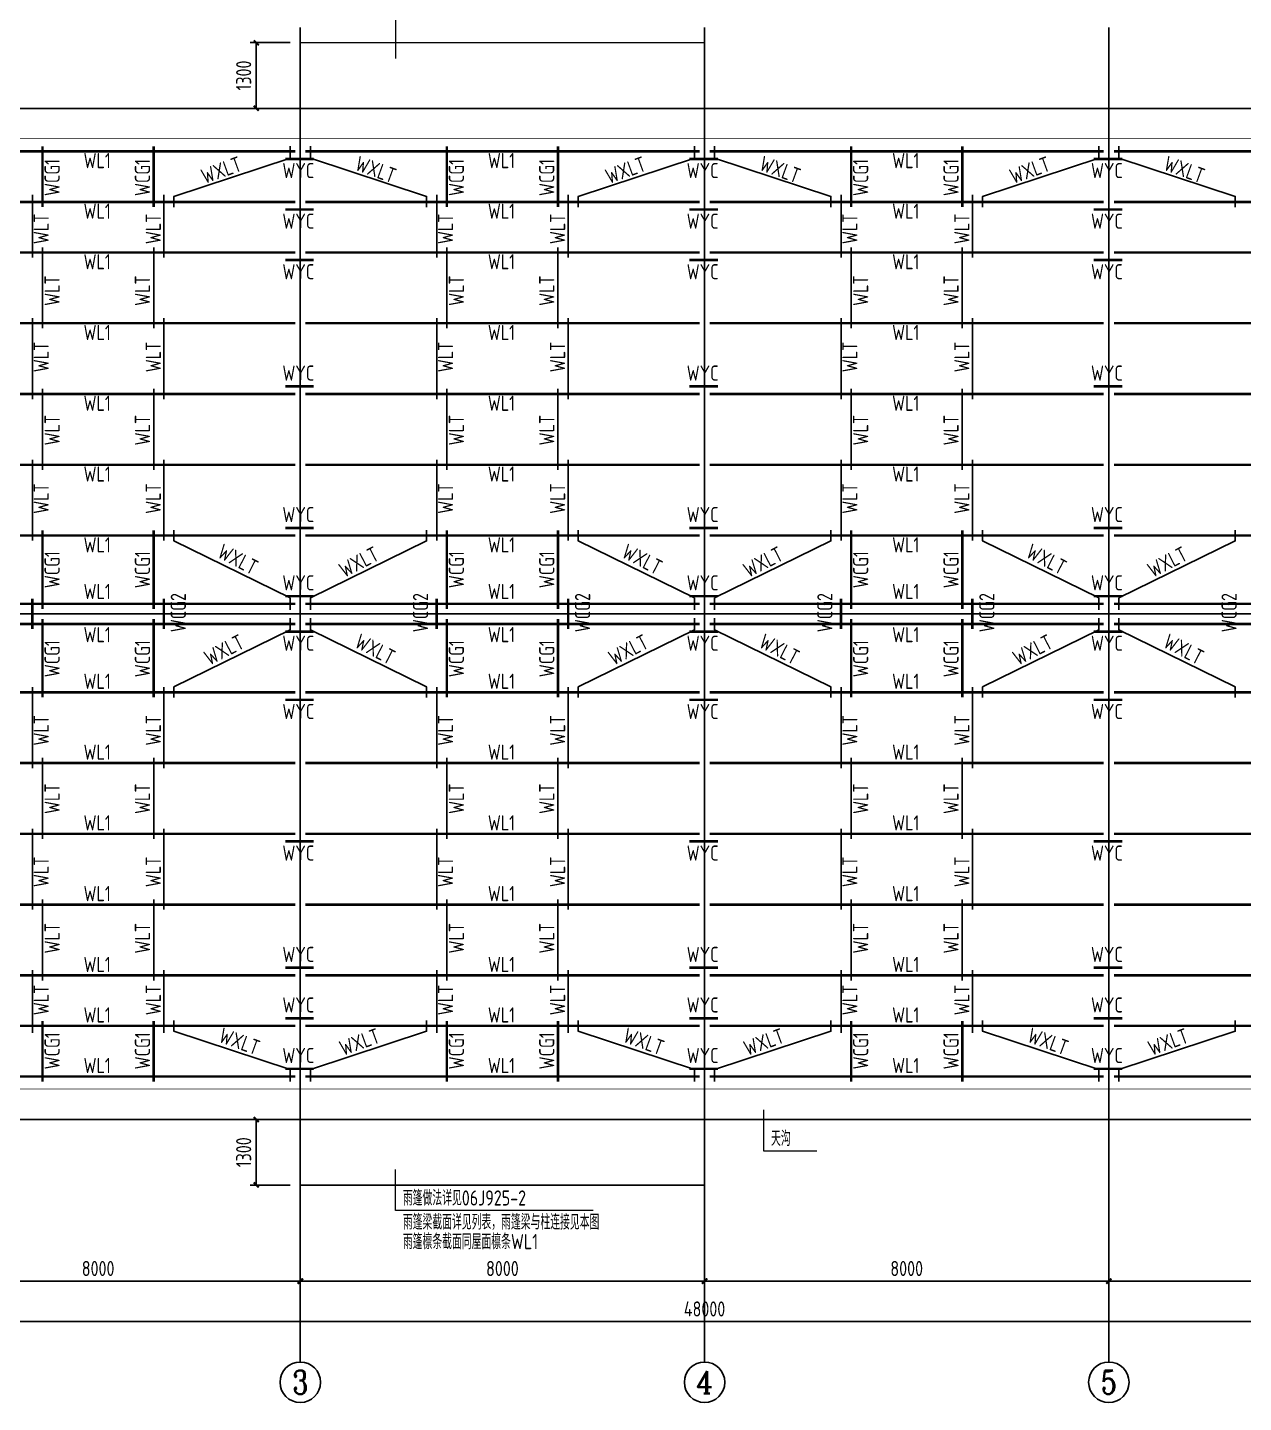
# Model space of a CAD drawing. Header units: millimetres. Extents: x 866561 to 876967, y 40200 to 44891.
# Drawn here: x 871529.7 to 871770.3, y 40438.3 to 40710.3 of the extents above; entities that cross this region are included whole.
import ezdxf
from ezdxf.enums import TextEntityAlignment as Align

# ---------------------------------------------------------------- set-up
doc = ezdxf.new("R2010")
doc.units = ezdxf.units.MM
doc.header["$LTSCALE"] = 1000
doc.header["$MEASUREMENT"] = 0
doc.linetypes.add('DOTE', pattern=[2.42, 2, -0.2, 0.02, -0.2])
for name, color, linetype in [('1307', 7, 'Continuous'), ('AXIS', 3, 'Continuous'), ('AXIS_TEXT', 7, 'Continuous'), ('DIM', 7, 'Continuous'), ('DOTE', 1, 'DOTE'), ('M_Prof', 2, 'Continuous'), ('标注', 7, 'Continuous'), ('檩条', 34, 'Continuous')]:
    doc.layers.add(name, color=color, linetype=linetype)
doc.layers.add('_0', color=7, linetype='Continuous', lineweight=25)
doc.layers.add('LZ', color=64, linetype='Continuous', lineweight=9)
doc.styles.add('_TCH_AXIS', font='COMPLEX', dxfattribs={"bigfont": 'GBCBIG'})
doc.styles.add('COMPLEX', font='COMPLEX')
doc.styles.add('GBHZ', font='gbenor.shx', dxfattribs={"width": 0.9, "bigfont": 'gbcbig.shx'})
doc.dimstyles.new('Y100', dxfattribs={"dimscale": 0, "dimtxt": 3, "dimasz": 0.01, "dimexe": 1.2, "dimexo": 2, "dimgap": 1, "dimtad": 1, "dimdec": 0, "dimlfac": 100, "dimzin": 0, "dimdsep": 46, "dimtxsty": 'GBHZ', "dimblk": 'DX', "dimcen": 0.09, "dimdle": 1, "dimclrd": 7, "dimclre": 7, "dimclrt": 7, "dimadec": 0, "dimazin": 0, "dimtfac": 1, "dimtdec": 0, "dimtix": 1, "dimtmove": 2, "dimatfit": 3, "dimldrblk": 'DX', "dimfxl": 0, "dimtolj": 1, "dimtzin": 0, "dimarcsym": 0})

# ---------------------------------------------------------------- blocks, each defined once
blk = doc.blocks.new('_AXISO')
blk.add_circle((0, 0), 0.5)
at = {"layer": 'AXIS_TEXT', "style": 'COMPLEX', "width": 1.041667}
blk.add_attdef('A', text='', height=0.56, dxfattribs=at).set_placement((-0.25, -0.28), (0.25, -0.28), align=Align.FIT)
blk = doc.blocks.new('DX')
at = {"color": 0, "linetype": 'ByBlock', "const_width": 40}
blk.add_lwpolyline([(-54, -51), (46, 49)], dxfattribs=at)
blk = doc.blocks.new('*D500')
at = {"layer": 'Defpoints', "color": 0, "transparency": 16777216}
for p in [(871503.69, 40478.3), (871583.69, 40478.3), (871583.69, 40462.3)]:
    blk.add_point(p, dxfattribs=at)
at = {"layer": 'dim', "color": 7, "lineweight": -2, "transparency": 16777216}
for p, q in [((871503.69, 40476.3), (871503.69, 40461.1)), ((871583.69, 40476.3), (871583.69, 40461.1)), ((871503.7, 40462.3), (871583.68, 40462.3))]:
    blk.add_line(p, q, dxfattribs=at)
at = {"layer": 'dim', "color": 7, "lineweight": -2, "transparency": 16777216, "xscale": 0.01, "yscale": 0.01, "zscale": 0.01, "rotation": 180}
blk.add_blockref('DX', (871503.69, 40462.3), dxfattribs=at)
at = {"layer": 'dim', "color": 7, "lineweight": -2, "transparency": 16777216, "xscale": 0.01, "yscale": 0.01, "zscale": 0.01}
blk.add_blockref('DX', (871583.69, 40462.3), dxfattribs=at)
at = {"layer": 'dim', "color": 7, "transparency": 16777216, "insert": (871543.69, 40464.8), "char_height": 3, "attachment_point": 5, "style": 'GBHZ'}
blk.add_mtext('\\A1;8000', dxfattribs=at)
blk = doc.blocks.new('*D501')
at = {"layer": 'Defpoints', "color": 0, "transparency": 16777216}
for p in [(871583.69, 40478.3), (871663.69, 40478.3), (871663.69, 40462.3)]:
    blk.add_point(p, dxfattribs=at)
at = {"layer": 'dim', "color": 7, "lineweight": -2, "transparency": 16777216}
for p, q in [((871583.69, 40476.3), (871583.69, 40461.1)), ((871663.69, 40476.3), (871663.69, 40461.1)), ((871583.7, 40462.3), (871663.68, 40462.3))]:
    blk.add_line(p, q, dxfattribs=at)
at = {"layer": 'dim', "color": 7, "lineweight": -2, "transparency": 16777216, "xscale": 0.01, "yscale": 0.01, "zscale": 0.01, "rotation": 180}
blk.add_blockref('DX', (871583.69, 40462.3), dxfattribs=at)
at = {"layer": 'dim', "color": 7, "lineweight": -2, "transparency": 16777216, "xscale": 0.01, "yscale": 0.01, "zscale": 0.01}
blk.add_blockref('DX', (871663.69, 40462.3), dxfattribs=at)
at = {"layer": 'dim', "color": 7, "transparency": 16777216, "insert": (871623.69, 40464.8), "char_height": 3, "attachment_point": 5, "style": 'GBHZ'}
blk.add_mtext('\\A1;8000', dxfattribs=at)
blk = doc.blocks.new('*D502')
at = {"layer": 'Defpoints', "color": 0, "transparency": 16777216}
for p in [(871663.69, 40478.3), (871743.69, 40478.3), (871743.69, 40462.3)]:
    blk.add_point(p, dxfattribs=at)
at = {"layer": 'dim', "color": 7, "lineweight": -2, "transparency": 16777216}
for p, q in [((871663.69, 40476.3), (871663.69, 40461.1)), ((871743.69, 40476.3), (871743.69, 40461.1)), ((871663.7, 40462.3), (871743.68, 40462.3))]:
    blk.add_line(p, q, dxfattribs=at)
at = {"layer": 'dim', "color": 7, "lineweight": -2, "transparency": 16777216, "xscale": 0.01, "yscale": 0.01, "zscale": 0.01, "rotation": 180}
blk.add_blockref('DX', (871663.69, 40462.3), dxfattribs=at)
at = {"layer": 'dim', "color": 7, "lineweight": -2, "transparency": 16777216, "xscale": 0.01, "yscale": 0.01, "zscale": 0.01}
blk.add_blockref('DX', (871743.69, 40462.3), dxfattribs=at)
at = {"layer": 'dim', "color": 7, "transparency": 16777216, "insert": (871703.69, 40464.8), "char_height": 3, "attachment_point": 5, "style": 'GBHZ'}
blk.add_mtext('\\A1;8000', dxfattribs=at)
blk = doc.blocks.new('*D503')
at = {"layer": 'Defpoints', "color": 0, "transparency": 16777216}
for p in [(871743.69, 40478.3), (871823.69, 40478.3), (871823.69, 40462.3)]:
    blk.add_point(p, dxfattribs=at)
at = {"layer": 'dim', "color": 7, "lineweight": -2, "transparency": 16777216}
for p, q in [((871743.69, 40476.3), (871743.69, 40461.1)), ((871823.69, 40476.3), (871823.69, 40461.1)), ((871743.7, 40462.3), (871823.68, 40462.3))]:
    blk.add_line(p, q, dxfattribs=at)
at = {"layer": 'dim', "color": 7, "lineweight": -2, "transparency": 16777216, "xscale": 0.01, "yscale": 0.01, "zscale": 0.01, "rotation": 180}
blk.add_blockref('DX', (871743.69, 40462.3), dxfattribs=at)
at = {"layer": 'dim', "color": 7, "lineweight": -2, "transparency": 16777216, "xscale": 0.01, "yscale": 0.01, "zscale": 0.01}
blk.add_blockref('DX', (871823.69, 40462.3), dxfattribs=at)
at = {"layer": 'dim', "color": 7, "transparency": 16777216, "insert": (871783.69, 40464.8), "char_height": 3, "attachment_point": 5, "style": 'GBHZ'}
blk.add_mtext('\\A1;8000', dxfattribs=at)
blk = doc.blocks.new('*D505')
at = {"layer": 'Defpoints', "color": 0, "transparency": 16777216}
for p in [(871423.69, 40478.3), (871903.69, 40478.3), (871423.69, 40454.3)]:
    blk.add_point(p, dxfattribs=at)
at = {"layer": 'dim', "color": 7, "lineweight": -2, "transparency": 16777216}
for p, q in [((871423.69, 40476.3), (871423.69, 40453.1)), ((871903.69, 40476.3), (871903.69, 40453.1)), ((871903.68, 40454.3), (871423.7, 40454.3))]:
    blk.add_line(p, q, dxfattribs=at)
at = {"layer": 'dim', "color": 7, "lineweight": -2, "transparency": 16777216, "xscale": 0.01, "yscale": 0.01, "zscale": 0.01, "rotation": 180}
blk.add_blockref('DX', (871423.69, 40454.3), dxfattribs=at)
at = {"layer": 'dim', "color": 7, "lineweight": -2, "transparency": 16777216, "xscale": 0.01, "yscale": 0.01, "zscale": 0.01}
blk.add_blockref('DX', (871903.69, 40454.3), dxfattribs=at)
at = {"layer": 'dim', "color": 7, "transparency": 16777216, "insert": (871663.69, 40456.8), "char_height": 3, "attachment_point": 5, "style": 'GBHZ'}
blk.add_mtext('\\A1;48000', dxfattribs=at)
blk = doc.blocks.new('*D574')
at = {"layer": 'Defpoints', "color": 0, "transparency": 16777216}
for p in [(871583.69, 40707.3), (871574.99, 40694.3), (871583.69, 40694.3)]:
    blk.add_point(p, dxfattribs=at)
at = {"layer": 'M_Prof', "color": 7, "lineweight": -2, "transparency": 16777216}
for p, q in [((871581.69, 40707.3), (871573.79, 40707.3)), ((871574.99, 40707.29), (871574.99, 40694.31)), ((871581.69, 40694.3), (871573.79, 40694.3))]:
    blk.add_line(p, q, dxfattribs=at)
at = {"layer": 'M_Prof', "color": 7, "lineweight": -2, "transparency": 16777216, "xscale": 0.01, "yscale": 0.01, "zscale": 0.01}
for p, rotation in [((871574.99, 40707.3), 90), ((871574.99, 40694.3), 270)]:
    blk.add_blockref('DX', p, dxfattribs=dict(at, rotation=rotation))
at = {"layer": 'M_Prof', "color": 7, "transparency": 16777216, "insert": (871572.49, 40700.8), "char_height": 3, "attachment_point": 5, "rotation": 90, "style": 'GBHZ'}
blk.add_mtext('\\A1;1300', dxfattribs=at)
blk = doc.blocks.new('*D575')
at = {"layer": 'Defpoints', "color": 0, "transparency": 16777216}
for p in [(871574.99, 40494.3), (871583.69, 40494.3), (871583.69, 40481.3)]:
    blk.add_point(p, dxfattribs=at)
at = {"layer": 'M_Prof', "color": 7, "lineweight": -2, "transparency": 16777216}
for p, q in [((871581.69, 40494.3), (871573.79, 40494.3)), ((871574.99, 40481.31), (871574.99, 40494.29)), ((871581.69, 40481.3), (871573.79, 40481.3))]:
    blk.add_line(p, q, dxfattribs=at)
at = {"layer": 'M_Prof', "color": 7, "lineweight": -2, "transparency": 16777216, "xscale": 0.01, "yscale": 0.01, "zscale": 0.01}
for p, rotation in [((871574.99, 40494.3), 90), ((871574.99, 40481.3), 270)]:
    blk.add_blockref('DX', p, dxfattribs=dict(at, rotation=rotation))
at = {"layer": 'M_Prof', "color": 7, "transparency": 16777216, "insert": (871572.49, 40487.8), "char_height": 3, "attachment_point": 5, "rotation": 90, "style": 'GBHZ'}
blk.add_mtext('\\A1;1300', dxfattribs=at)

msp = doc.modelspace()

# ---------------------------------------------------------------- linework, layer by layer
at = {"layer": '_0', "color": 0, "const_width": 0.3}
for points in [[(871583.69, 40694.296), (871583.69, 40707.296), (871663.69, 40707.296), (871663.69, 40694.296)], [(871583.69, 40494.296), (871583.69, 40481.296), (871663.69, 40481.296), (871663.69, 40494.296)]]:
    msp.add_lwpolyline(points, dxfattribs=at)
at = {"layer": 'AXIS', "color": 0}
for p, q in [((871583.69, 40478.296), (871583.69, 40446.296)), ((871663.69, 40478.296), (871663.69, 40446.296)), ((871743.69, 40478.296), (871743.69, 40446.296))]:
    msp.add_line(p, q, dxfattribs=at)
at = {"layer": 'DOTE', "linetype": 'DOTE'}
for p, q in [((871583.69, 40478.296), (871583.69, 40710.296)), ((871663.69, 40478.296), (871663.69, 40710.296)), ((871743.69, 40478.296), (871743.69, 40710.296)), ((871407.69, 40694.296), (871919.69, 40694.296)), ((871407.69, 40594.296), (871919.69, 40594.296)), ((871919.69, 40494.296), (871407.69, 40494.296))]:
    msp.add_line(p, q, dxfattribs=at)
at = {"layer": 'LZ'}
for p, q in [((871602.55, 40718.691), (871602.55, 40704.184)), ((871675.398, 40488.038), (871675.398, 40496.175)), ((871685.892, 40488.038), (871675.398, 40488.038)), ((871602.55, 40476.272), (871602.55, 40484.408)), ((871641.669, 40476.272), (871602.55, 40476.272))]:
    msp.add_line(p, q, dxfattribs=at)
at = {"layer": '标注', "const_width": 0.15}
for points in [[(871420.69, 40694.296), (871420.69, 40688.296), (871906.69, 40688.296), (871906.69, 40694.296)], [(871420.69, 40494.296), (871420.69, 40500.296), (871906.69, 40500.296), (871906.69, 40494.296)]]:
    msp.add_lwpolyline(points, close=True, dxfattribs=at)
at = {"layer": '檩条', "color": 4, "linetype": 'ByBlock'}
for p, q in [((871530.69, 40664.796), (871530.69, 40677.187)), ((871556.69, 40664.796), (871556.69, 40677.187)), ((871610.69, 40664.796), (871610.69, 40677.187)), ((871636.69, 40664.796), (871636.69, 40677.187)), ((871690.69, 40664.796), (871690.69, 40677.187)), ((871716.69, 40664.796), (871716.69, 40677.187)), ((871530.69, 40636.796), (871530.69, 40652.796)), ((871556.69, 40636.796), (871556.69, 40652.796)), ((871610.69, 40636.796), (871610.69, 40652.796)), ((871636.69, 40636.796), (871636.69, 40652.796)), ((871690.69, 40636.796), (871690.69, 40652.796)), ((871716.69, 40636.796), (871716.69, 40652.796)), ((871530.69, 40608.796), (871530.69, 40624.796)), ((871556.69, 40608.796), (871556.69, 40624.796)), ((871610.69, 40608.796), (871610.69, 40624.796)), ((871636.69, 40608.796), (871636.69, 40624.796)), ((871690.69, 40608.796), (871690.69, 40624.796)), ((871716.69, 40608.796), (871716.69, 40624.796)), ((871530.69, 40579.796), (871530.69, 40563.796)), ((871556.69, 40579.796), (871556.69, 40563.796)), ((871610.69, 40579.796), (871610.69, 40563.796)), ((871636.69, 40579.796), (871636.69, 40563.796)), ((871690.69, 40579.796), (871690.69, 40563.796)), ((871716.69, 40579.796), (871716.69, 40563.796)), ((871530.69, 40551.796), (871530.69, 40535.796)), ((871556.69, 40551.796), (871556.69, 40535.796)), ((871610.69, 40551.796), (871610.69, 40535.796)), ((871636.69, 40551.796), (871636.69, 40535.796)), ((871690.69, 40551.796), (871690.69, 40535.796)), ((871716.69, 40551.796), (871716.69, 40535.796)), ((871530.69, 40523.796), (871530.69, 40511.406)), ((871556.69, 40523.796), (871556.69, 40511.406)), ((871610.69, 40523.796), (871610.69, 40511.406)), ((871636.69, 40523.796), (871636.69, 40511.406)), ((871690.69, 40523.796), (871690.69, 40511.406)), ((871716.69, 40523.796), (871716.69, 40511.406))]:
    msp.add_line(p, q, dxfattribs=at)
at = {"layer": '檩条', "color": 4}
for p, q in [((871532.69, 40666.796), (871532.69, 40650.796)), ((871554.69, 40666.796), (871554.69, 40650.796)), ((871612.69, 40666.796), (871612.69, 40650.796)), ((871634.69, 40666.796), (871634.69, 40650.796)), ((871692.69, 40666.796), (871692.69, 40650.796)), ((871714.69, 40666.796), (871714.69, 40650.796)), ((871532.69, 40638.796), (871532.69, 40622.796)), ((871554.69, 40638.796), (871554.69, 40622.796)), ((871612.69, 40638.796), (871612.69, 40622.796)), ((871634.69, 40638.796), (871634.69, 40622.796)), ((871692.69, 40638.796), (871692.69, 40622.796)), ((871714.69, 40638.796), (871714.69, 40622.796)), ((871532.69, 40549.796), (871532.69, 40565.796)), ((871554.69, 40549.796), (871554.69, 40565.796)), ((871612.69, 40549.796), (871612.69, 40565.796)), ((871634.69, 40549.796), (871634.69, 40565.796)), ((871692.69, 40549.796), (871692.69, 40565.796)), ((871714.69, 40549.796), (871714.69, 40565.796)), ((871532.69, 40521.796), (871532.69, 40537.796)), ((871554.69, 40521.796), (871554.69, 40537.796)), ((871612.69, 40521.796), (871612.69, 40537.796)), ((871634.69, 40521.796), (871634.69, 40537.796)), ((871692.69, 40521.796), (871692.69, 40537.796)), ((871714.69, 40521.796), (871714.69, 40537.796))]:
    msp.add_line(p, q, dxfattribs=at)
at = {"layer": '檩条', "color": 4, "const_width": 0.5}
for points in [[(871582.69, 40685.796), (871504.69, 40685.796)], [(871532.69, 40686.796), (871532.69, 40674.796)], [(871554.69, 40686.796), (871554.69, 40674.796)], [(871662.69, 40685.796), (871584.69, 40685.796)], [(871612.69, 40686.796), (871612.69, 40674.796)], [(871634.69, 40686.796), (871634.69, 40674.796)], [(871742.69, 40685.796), (871664.69, 40685.796)], [(871692.69, 40686.796), (871692.69, 40674.796)], [(871714.69, 40686.796), (871714.69, 40674.796)], [(871822.69, 40685.796), (871744.69, 40685.796)], [(871582.69, 40675.796), (871504.69, 40675.796)], [(871662.69, 40675.796), (871584.69, 40675.796)], [(871742.69, 40675.796), (871664.69, 40675.796)], [(871822.69, 40675.796), (871744.69, 40675.796)], [(871582.69, 40665.796), (871504.69, 40665.796)], [(871662.69, 40665.796), (871584.69, 40665.796)], [(871742.69, 40665.796), (871664.69, 40665.796)], [(871822.69, 40665.796), (871744.69, 40665.796)], [(871504.69, 40651.796), (871582.69, 40651.796)], [(871584.69, 40651.796), (871662.69, 40651.796)], [(871664.69, 40651.796), (871742.69, 40651.796)], [(871744.69, 40651.796), (871822.69, 40651.796)], [(871504.69, 40637.796), (871582.69, 40637.796)], [(871584.69, 40637.796), (871662.69, 40637.796)], [(871664.69, 40637.796), (871742.69, 40637.796)], [(871744.69, 40637.796), (871822.69, 40637.796)], [(871504.69, 40623.796), (871582.69, 40623.796)], [(871584.69, 40623.796), (871662.69, 40623.796)], [(871664.69, 40623.796), (871742.69, 40623.796)], [(871744.69, 40623.796), (871822.69, 40623.796)], [(871504.69, 40609.796), (871582.69, 40609.796)], [(871532.69, 40595.296), (871532.69, 40610.796)], [(871554.69, 40595.296), (871554.69, 40610.796)], [(871584.69, 40609.796), (871662.69, 40609.796)], [(871612.69, 40595.296), (871612.69, 40610.796)], [(871634.69, 40595.296), (871634.69, 40610.796)], [(871664.69, 40609.796), (871742.69, 40609.796)], [(871692.69, 40595.296), (871692.69, 40610.796)], [(871714.69, 40595.296), (871714.69, 40610.796)], [(871744.69, 40609.796), (871822.69, 40609.796)], [(871504.69, 40596.296), (871582.69, 40596.296)], [(871530.69, 40597.296), (871530.69, 40591.296)], [(871556.69, 40597.296), (871556.69, 40591.296)], [(871584.69, 40596.296), (871662.69, 40596.296)], [(871610.69, 40597.296), (871610.69, 40591.296)], [(871636.69, 40597.296), (871636.69, 40591.296)], [(871664.69, 40596.296), (871742.69, 40596.296)], [(871690.69, 40597.296), (871690.69, 40591.296)], [(871716.69, 40597.296), (871716.69, 40591.296)], [(871744.69, 40596.296), (871822.69, 40596.296)], [(871532.69, 40593.296), (871532.69, 40577.796)], [(871554.69, 40593.296), (871554.69, 40577.796)], [(871612.69, 40593.296), (871612.69, 40577.796)], [(871634.69, 40593.296), (871634.69, 40577.796)], [(871692.69, 40593.296), (871692.69, 40577.796)], [(871714.69, 40593.296), (871714.69, 40577.796)], [(871504.69, 40592.296), (871582.69, 40592.296)], [(871584.69, 40592.296), (871662.69, 40592.296)], [(871664.69, 40592.296), (871742.69, 40592.296)], [(871744.69, 40592.296), (871822.69, 40592.296)], [(871504.69, 40578.796), (871582.69, 40578.796)], [(871584.69, 40578.796), (871662.69, 40578.796)], [(871664.69, 40578.796), (871742.69, 40578.796)], [(871744.69, 40578.796), (871822.69, 40578.796)], [(871504.69, 40564.796), (871582.69, 40564.796)], [(871584.69, 40564.796), (871662.69, 40564.796)], [(871664.69, 40564.796), (871742.69, 40564.796)], [(871744.69, 40564.796), (871822.69, 40564.796)], [(871504.69, 40550.796), (871582.69, 40550.796)], [(871584.69, 40550.796), (871662.69, 40550.796)], [(871664.69, 40550.796), (871742.69, 40550.796)], [(871744.69, 40550.796), (871822.69, 40550.796)], [(871504.69, 40536.796), (871582.69, 40536.796)], [(871584.69, 40536.796), (871662.69, 40536.796)], [(871664.69, 40536.796), (871742.69, 40536.796)], [(871744.69, 40536.796), (871822.69, 40536.796)], [(871582.69, 40522.796), (871504.69, 40522.796)], [(871662.69, 40522.796), (871584.69, 40522.796)], [(871742.69, 40522.796), (871664.69, 40522.796)], [(871822.69, 40522.796), (871744.69, 40522.796)], [(871582.69, 40512.796), (871504.69, 40512.796)], [(871532.69, 40501.796), (871532.69, 40513.796)], [(871554.69, 40501.796), (871554.69, 40513.796)], [(871662.69, 40512.796), (871584.69, 40512.796)], [(871612.69, 40501.796), (871612.69, 40513.796)], [(871634.69, 40501.796), (871634.69, 40513.796)], [(871742.69, 40512.796), (871664.69, 40512.796)], [(871692.69, 40501.796), (871692.69, 40513.796)], [(871714.69, 40501.796), (871714.69, 40513.796)], [(871822.69, 40512.796), (871744.69, 40512.796)], [(871582.69, 40502.796), (871504.69, 40502.796)], [(871662.69, 40502.796), (871584.69, 40502.796)], [(871742.69, 40502.796), (871664.69, 40502.796)], [(871822.69, 40502.796), (871744.69, 40502.796)]]:
    msp.add_lwpolyline(points, dxfattribs=at)
at = {"layer": '檩条', "color": 4, "linetype": 'ByBlock'}
for points in [[(871581.69, 40686.797), (871581.69, 40684.447), (871558.69, 40676.866), (871558.69, 40674.726)], [(871585.69, 40686.797), (871585.69, 40684.447), (871608.69, 40676.866), (871608.69, 40674.726)], [(871661.69, 40686.797), (871661.69, 40684.447), (871638.69, 40676.866), (871638.69, 40674.726)], [(871665.69, 40686.797), (871665.69, 40684.447), (871688.69, 40676.866), (871688.69, 40674.726)], [(871741.69, 40686.797), (871741.69, 40684.447), (871718.69, 40676.866), (871718.69, 40674.726)], [(871745.69, 40686.797), (871745.69, 40684.447), (871768.69, 40676.866), (871768.69, 40674.726)], [(871581.69, 40595.121), (871581.69, 40597.471), (871558.69, 40608.726), (871558.69, 40610.866)], [(871585.69, 40595.121), (871585.69, 40597.471), (871608.69, 40608.726), (871608.69, 40610.866)], [(871661.69, 40595.121), (871661.69, 40597.471), (871638.69, 40608.726), (871638.69, 40610.866)], [(871665.69, 40595.121), (871665.69, 40597.471), (871688.69, 40608.726), (871688.69, 40610.866)], [(871741.69, 40595.121), (871741.69, 40597.471), (871718.69, 40608.726), (871718.69, 40610.866)], [(871745.69, 40595.121), (871745.69, 40597.471), (871768.69, 40608.726), (871768.69, 40610.866)], [(871581.69, 40593.471), (871581.69, 40591.121), (871558.69, 40579.866), (871558.69, 40577.726)], [(871585.69, 40593.471), (871585.69, 40591.121), (871608.69, 40579.866), (871608.69, 40577.726)], [(871661.69, 40593.471), (871661.69, 40591.121), (871638.69, 40579.866), (871638.69, 40577.726)], [(871665.69, 40593.471), (871665.69, 40591.121), (871688.69, 40579.866), (871688.69, 40577.726)], [(871741.69, 40593.471), (871741.69, 40591.121), (871718.69, 40579.866), (871718.69, 40577.726)], [(871745.69, 40593.471), (871745.69, 40591.121), (871768.69, 40579.866), (871768.69, 40577.726)], [(871581.69, 40501.795), (871581.69, 40504.146), (871558.69, 40511.726), (871558.69, 40513.866)], [(871585.69, 40501.795), (871585.69, 40504.146), (871608.69, 40511.726), (871608.69, 40513.866)], [(871661.69, 40501.795), (871661.69, 40504.146), (871638.69, 40511.726), (871638.69, 40513.866)], [(871665.69, 40501.795), (871665.69, 40504.146), (871688.69, 40511.726), (871688.69, 40513.866)], [(871741.69, 40501.795), (871741.69, 40504.146), (871718.69, 40511.726), (871718.69, 40513.866)], [(871745.69, 40501.795), (871745.69, 40504.146), (871768.69, 40511.726), (871768.69, 40513.866)]]:
    msp.add_lwpolyline(points, dxfattribs=at)
at = {"layer": '檩条', "color": 6, "const_width": 0.5}
for points in [[(871580.706, 40684.296), (871586.373, 40684.296)], [(871660.706, 40684.296), (871666.373, 40684.296)], [(871740.706, 40684.296), (871746.373, 40684.296)], [(871580.706, 40674.296), (871586.373, 40674.296)], [(871660.706, 40674.296), (871666.373, 40674.296)], [(871740.706, 40674.296), (871746.373, 40674.296)], [(871580.706, 40664.296), (871586.373, 40664.296)], [(871660.706, 40664.296), (871666.373, 40664.296)], [(871740.706, 40664.296), (871746.373, 40664.296)], [(871580.706, 40639.296), (871586.373, 40639.296)], [(871660.706, 40639.296), (871666.373, 40639.296)], [(871740.706, 40639.296), (871746.373, 40639.296)], [(871580.706, 40611.296), (871586.373, 40611.296)], [(871660.706, 40611.296), (871666.373, 40611.296)], [(871740.706, 40611.296), (871746.373, 40611.296)], [(871580.706, 40597.796), (871586.373, 40597.796)], [(871660.706, 40597.796), (871666.373, 40597.796)], [(871740.706, 40597.796), (871746.373, 40597.796)], [(871580.706, 40590.796), (871586.373, 40590.796)], [(871660.706, 40590.796), (871666.373, 40590.796)], [(871740.706, 40590.796), (871746.373, 40590.796)], [(871580.706, 40577.296), (871586.373, 40577.296)], [(871660.706, 40577.296), (871666.373, 40577.296)], [(871740.706, 40577.296), (871746.373, 40577.296)], [(871580.706, 40549.296), (871586.373, 40549.296)], [(871660.706, 40549.296), (871666.373, 40549.296)], [(871740.706, 40549.296), (871746.373, 40549.296)], [(871580.706, 40524.296), (871586.373, 40524.296)], [(871660.706, 40524.296), (871666.373, 40524.296)], [(871740.706, 40524.296), (871746.373, 40524.296)], [(871580.706, 40514.296), (871586.373, 40514.296)], [(871660.706, 40514.296), (871666.373, 40514.296)], [(871740.706, 40514.296), (871746.373, 40514.296)], [(871580.706, 40504.296), (871586.373, 40504.296)], [(871660.706, 40504.296), (871666.373, 40504.296)], [(871740.706, 40504.296), (871746.373, 40504.296)]]:
    msp.add_lwpolyline(points, dxfattribs=at)

# ---------------------------------------------------------------- block references
at = {"layer": 'AXIS', "color": 0}
ref = msp.add_blockref('_AXISO', (871583.69, 40442.296), dxfattribs=dict(at, xscale=8, yscale=8, zscale=8))
ref.add_attrib('A', '3', dxfattribs={"layer": 'AXIS_TEXT', "color": 0, "height": 4.659, "style": '_TCH_AXIS'}).set_placement((871582.136, 40439.967), (871585.243, 40439.967), align=Align.FIT)
ref = msp.add_blockref('_AXISO', (871663.69, 40442.296), dxfattribs=dict(at, xscale=8, yscale=8, zscale=8))
ref.add_attrib('A', '4', dxfattribs={"layer": 'AXIS_TEXT', "color": 0, "height": 4.454, "style": '_TCH_AXIS'}).set_placement((871661.993, 40440.069), (871665.386, 40440.069), align=Align.FIT)
ref = msp.add_blockref('_AXISO', (871743.69, 40442.296), dxfattribs=dict(at, xscale=8, yscale=8, zscale=8))
ref.add_attrib('A', '5', dxfattribs={"layer": 'AXIS_TEXT', "color": 0, "height": 4.659, "style": '_TCH_AXIS'}).set_placement((871742.136, 40439.967), (871745.243, 40439.967), align=Align.FIT)

# ---------------------------------------------------------------- texts
at = {"layer": '1307', "style": 'GBHZ', "width": 0.9}
for s, rotation, p in [('WCG1', 90, (871536.082, 40676.96)), ('WCG1', 90, (871553.963, 40676.96)), ('WXLT', 19.9872, (871564.778, 40679.288)), ('WXLT', 340.0128, (871594.311, 40682.179)), ('WCG1', 90, (871616.082, 40676.96)), ('WCG1', 90, (871633.963, 40676.96)), ('WXLT', 19.9872, (871644.778, 40679.288)), ('WXLT', 340.0128, (871674.311, 40682.179)), ('WCG1', 90, (871696.082, 40676.96)), ('WCG1', 90, (871713.963, 40676.96)), ('WXLT', 19.9872, (871724.778, 40679.288)), ('WXLT', 340.0128, (871754.311, 40682.179)), ('WLT', 90, (871533.935, 40667.447)), ('WLT', 90, (871556.111, 40667.447)), ('WLT', 90, (871613.935, 40667.447)), ('WLT', 90, (871636.111, 40667.447)), ('WLT', 90, (871693.935, 40667.447)), ('WLT', 90, (871716.111, 40667.447)), ('WLT', 90, (871536.082, 40655.23)), ('WLT', 90, (871553.963, 40655.23)), ('WLT', 90, (871616.082, 40655.23)), ('WLT', 90, (871633.963, 40655.23)), ('WLT', 90, (871696.082, 40655.23)), ('WLT', 90, (871713.963, 40655.23)), ('WLT', 90, (871533.935, 40642.1)), ('WLT', 90, (871556.111, 40642.1)), ('WLT', 90, (871613.935, 40642.1)), ('WLT', 90, (871636.111, 40642.1)), ('WLT', 90, (871693.935, 40642.1)), ('WLT', 90, (871716.111, 40642.1)), ('WLT', 90, (871536.082, 40627.63)), ('WLT', 90, (871553.963, 40627.63)), ('WLT', 90, (871616.082, 40627.63)), ('WLT', 90, (871633.963, 40627.63)), ('WLT', 90, (871696.082, 40627.63)), ('WLT', 90, (871713.963, 40627.63)), ('WLT', 90, (871533.935, 40614.1)), ('WLT', 90, (871556.111, 40614.1)), ('WLT', 90, (871613.935, 40614.1)), ('WLT', 90, (871636.111, 40614.1)), ('WLT', 90, (871693.935, 40614.1)), ('WLT', 90, (871716.111, 40614.1)), ('WXLT', 332.72655, (871567.06, 40605.624)), ('WXLT', 27.27345, (871592.37, 40601.38)), ('WXLT', 332.72655, (871647.06, 40605.624)), ('WXLT', 27.27345, (871672.37, 40601.38)), ('WXLT', 332.72655, (871727.06, 40605.624)), ('WXLT', 27.27345, (871752.37, 40601.38)), ('WCG1', 90, (871536.082, 40599.383)), ('WCG1', 90, (871553.963, 40599.383)), ('WCG1', 90, (871616.082, 40599.383)), ('WCG1', 90, (871633.963, 40599.383)), ('WCG1', 90, (871696.082, 40599.383)), ('WCG1', 90, (871713.963, 40599.383)), ('WCG2', 90, (871561.057, 40590.674)), ('WCG2', 90, (871608.989, 40590.674)), ('WCG2', 90, (871641.057, 40590.674)), ('WCG2', 90, (871688.989, 40590.674)), ('WCG2', 90, (871721.057, 40590.674)), ('WCG2', 90, (871768.989, 40590.674)), ('WCG1', 90, (871536.082, 40581.77)), ('WCG1', 90, (871553.963, 40581.77)), ('WXLT', 27.27345, (871565.703, 40583.999)), ('WXLT', 332.72655, (871594.21, 40587.848)), ('WCG1', 90, (871616.082, 40581.77)), ('WCG1', 90, (871633.963, 40581.77)), ('WXLT', 27.27345, (871645.703, 40583.999)), ('WXLT', 332.72655, (871674.21, 40587.848)), ('WCG1', 90, (871696.082, 40581.77)), ('WCG1', 90, (871713.963, 40581.77)), ('WXLT', 27.27345, (871725.703, 40583.999)), ('WXLT', 332.72655, (871754.21, 40587.848)), ('WLT', 90, (871533.935, 40568.253)), ('WLT', 90, (871556.111, 40568.253)), ('WLT', 90, (871613.935, 40568.253)), ('WLT', 90, (871636.111, 40568.253)), ('WLT', 90, (871693.935, 40568.253)), ('WLT', 90, (871716.111, 40568.253)), ('WLT', 90, (871536.082, 40554.723)), ('WLT', 90, (871553.963, 40554.723)), ('WLT', 90, (871616.082, 40554.723)), ('WLT', 90, (871633.963, 40554.723)), ('WLT', 90, (871696.082, 40554.723)), ('WLT', 90, (871713.963, 40554.723)), ('WLT', 90, (871533.935, 40540.253)), ('WLT', 90, (871556.111, 40540.253)), ('WLT', 90, (871613.935, 40540.253)), ('WLT', 90, (871636.111, 40540.253)), ('WLT', 90, (871693.935, 40540.253)), ('WLT', 90, (871716.111, 40540.253)), ('WLT', 90, (871536.082, 40527.123)), ('WLT', 90, (871553.963, 40527.123)), ('WLT', 90, (871616.082, 40527.123)), ('WLT', 90, (871633.963, 40527.123)), ('WLT', 90, (871696.082, 40527.123)), ('WLT', 90, (871713.963, 40527.123)), ('WLT', 90, (871533.935, 40514.906)), ('WLT', 90, (871556.111, 40514.906)), ('WLT', 90, (871613.935, 40514.906)), ('WLT', 90, (871636.111, 40514.906)), ('WLT', 90, (871693.935, 40514.906)), ('WLT', 90, (871716.111, 40514.906)), ('WXLT', 340.0128, (871567.347, 40509.699)), ('WXLT', 19.9872, (871592.138, 40506.828)), ('WXLT', 340.0128, (871647.347, 40509.699)), ('WXLT', 19.9872, (871672.138, 40506.828)), ('WXLT', 340.0128, (871727.347, 40509.699)), ('WXLT', 19.9872, (871752.138, 40506.828)), ('WCG1', 90, (871536.082, 40504.193)), ('WCG1', 90, (871553.963, 40504.193)), ('WCG1', 90, (871616.082, 40504.193)), ('WCG1', 90, (871633.963, 40504.193)), ('WCG1', 90, (871696.082, 40504.193)), ('WCG1', 90, (871713.963, 40504.193))]:
    msp.add_text(s, height=3, rotation=rotation, dxfattribs=at).set_placement(p)
for s, p in [('WL1', (871540.812, 40682.466)), ('WL1', (871620.812, 40682.466)), ('WL1', (871700.812, 40682.466)), ('WL1', (871540.812, 40672.466)), ('WL1', (871620.812, 40672.466)), ('WL1', (871700.812, 40672.466)), ('WL1', (871540.812, 40662.466)), ('WL1', (871620.812, 40662.466)), ('WL1', (871700.812, 40662.466)), ('WL1', (871540.812, 40648.466)), ('WL1', (871620.812, 40648.466)), ('WL1', (871700.812, 40648.466)), ('WL1', (871540.812, 40634.466)), ('WL1', (871620.812, 40634.466)), ('WL1', (871700.812, 40634.466)), ('WL1', (871540.812, 40620.466)), ('WL1', (871620.812, 40620.466)), ('WL1', (871700.812, 40620.466)), ('WL1', (871540.812, 40606.466)), ('WL1', (871620.812, 40606.466)), ('WL1', (871700.812, 40606.466)), ('WL1', (871540.812, 40597.238)), ('WL1', (871620.812, 40597.238)), ('WL1', (871700.812, 40597.238)), ('WL1', (871540.812, 40588.688)), ('WL1', (871620.812, 40588.688)), ('WL1', (871700.812, 40588.688)), ('WL1', (871540.812, 40579.46)), ('WL1', (871620.812, 40579.46)), ('WL1', (871700.812, 40579.46)), ('WL1', (871540.812, 40565.46)), ('WL1', (871620.812, 40565.46)), ('WL1', (871700.812, 40565.46)), ('WL1', (871540.812, 40551.46)), ('WL1', (871620.812, 40551.46)), ('WL1', (871700.812, 40551.46)), ('WL1', (871540.812, 40537.46)), ('WL1', (871620.812, 40537.46)), ('WL1', (871700.812, 40537.46)), ('WL1', (871540.812, 40523.46)), ('WL1', (871620.812, 40523.46)), ('WL1', (871700.812, 40523.46)), ('WL1', (871540.812, 40513.46)), ('WL1', (871620.812, 40513.46)), ('WL1', (871700.812, 40513.46)), ('WL1', (871540.812, 40503.46)), ('WL1', (871620.812, 40503.46)), ('WL1', (871700.812, 40503.46)), ('天沟', (871676.842, 40489.021)), ('雨篷做法详见06J925-2', (871603.994, 40477.255)), ('雨篷梁截面详见列表，雨篷梁与柱连接见本图', (871603.994, 40472.497)), ('雨篷檩条截面同屋面檩条WL1', (871603.994, 40468.623))]:
    msp.add_text(s, height=3, dxfattribs=at).set_placement(p)
at = {"layer": '檩条', "color": 6, "style": 'GBHZ', "width": 0.9}
for p in [(871580.157, 40680.487), (871660.157, 40680.487), (871740.157, 40680.487), (871580.157, 40670.487), (871660.157, 40670.487), (871740.157, 40670.487), (871580.157, 40660.487), (871660.157, 40660.487), (871740.157, 40660.487), (871580.157, 40640.439), (871660.157, 40640.439), (871740.157, 40640.439), (871580.157, 40612.439), (871660.157, 40612.439), (871740.157, 40612.439), (871580.157, 40598.939), (871660.157, 40598.939), (871740.157, 40598.939), (871580.157, 40586.987), (871660.157, 40586.987), (871740.157, 40586.987), (871580.157, 40573.487), (871660.157, 40573.487), (871740.157, 40573.487), (871580.157, 40545.487), (871660.157, 40545.487), (871740.157, 40545.487), (871580.157, 40525.439), (871660.157, 40525.439), (871740.157, 40525.439), (871580.157, 40515.439), (871660.157, 40515.439), (871740.157, 40515.439), (871580.157, 40505.439), (871660.157, 40505.439), (871740.157, 40505.439)]:
    msp.add_text('WYC', height=3, dxfattribs=at).set_placement(p)

# ---------------------------------------------------------------- dimensions: what is measured, and where the dimension line sits
at = {"layer": 'dim'}
for base, p1, p2, picture, middle in [((871423.69, 40454.296), (871903.69, 40478.296), (871423.69, 40478.296), '*D505', (871663.69, 40456.796)), ((871583.69, 40462.296), (871503.69, 40478.296), (871583.69, 40478.296), '*D500', (871543.69, 40464.796)), ((871663.69, 40462.296), (871583.69, 40478.296), (871663.69, 40478.296), '*D501', (871623.69, 40464.796)), ((871743.69, 40462.296), (871663.69, 40478.296), (871743.69, 40478.296), '*D502', (871703.69, 40464.796)), ((871823.69, 40462.296), (871743.69, 40478.296), (871823.69, 40478.296), '*D503', (871783.69, 40464.796))]:
    dim = msp.add_linear_dim(base=base, p1=p1, p2=p2, dimstyle='Y100', override={"dimscale": 1, "dimfxl": 2}, dxfattribs=at)
    dim.commit()
    dim.dimension.update_dxf_attribs({"geometry": picture, "text_midpoint": middle})
at = {"layer": 'M_Prof'}
for base, p1, p2, angle, picture, middle in [((871574.987, 40694.296), (871583.69, 40707.296), (871583.69, 40694.296), 90, '*D574', (871572.487, 40700.796)), ((871574.987, 40494.296), (871583.69, 40481.296), (871583.69, 40494.296), 270, '*D575', (871572.487, 40487.796))]:
    dim = msp.add_linear_dim(base=base, p1=p1, p2=p2, angle=angle, dimstyle='Y100', override={"dimscale": 1, "dimfxl": 2}, dxfattribs=at)
    dim.commit()
    dim.dimension.update_dxf_attribs({"geometry": picture, "text_midpoint": middle})

doc.saveas('drawing.dxf')
